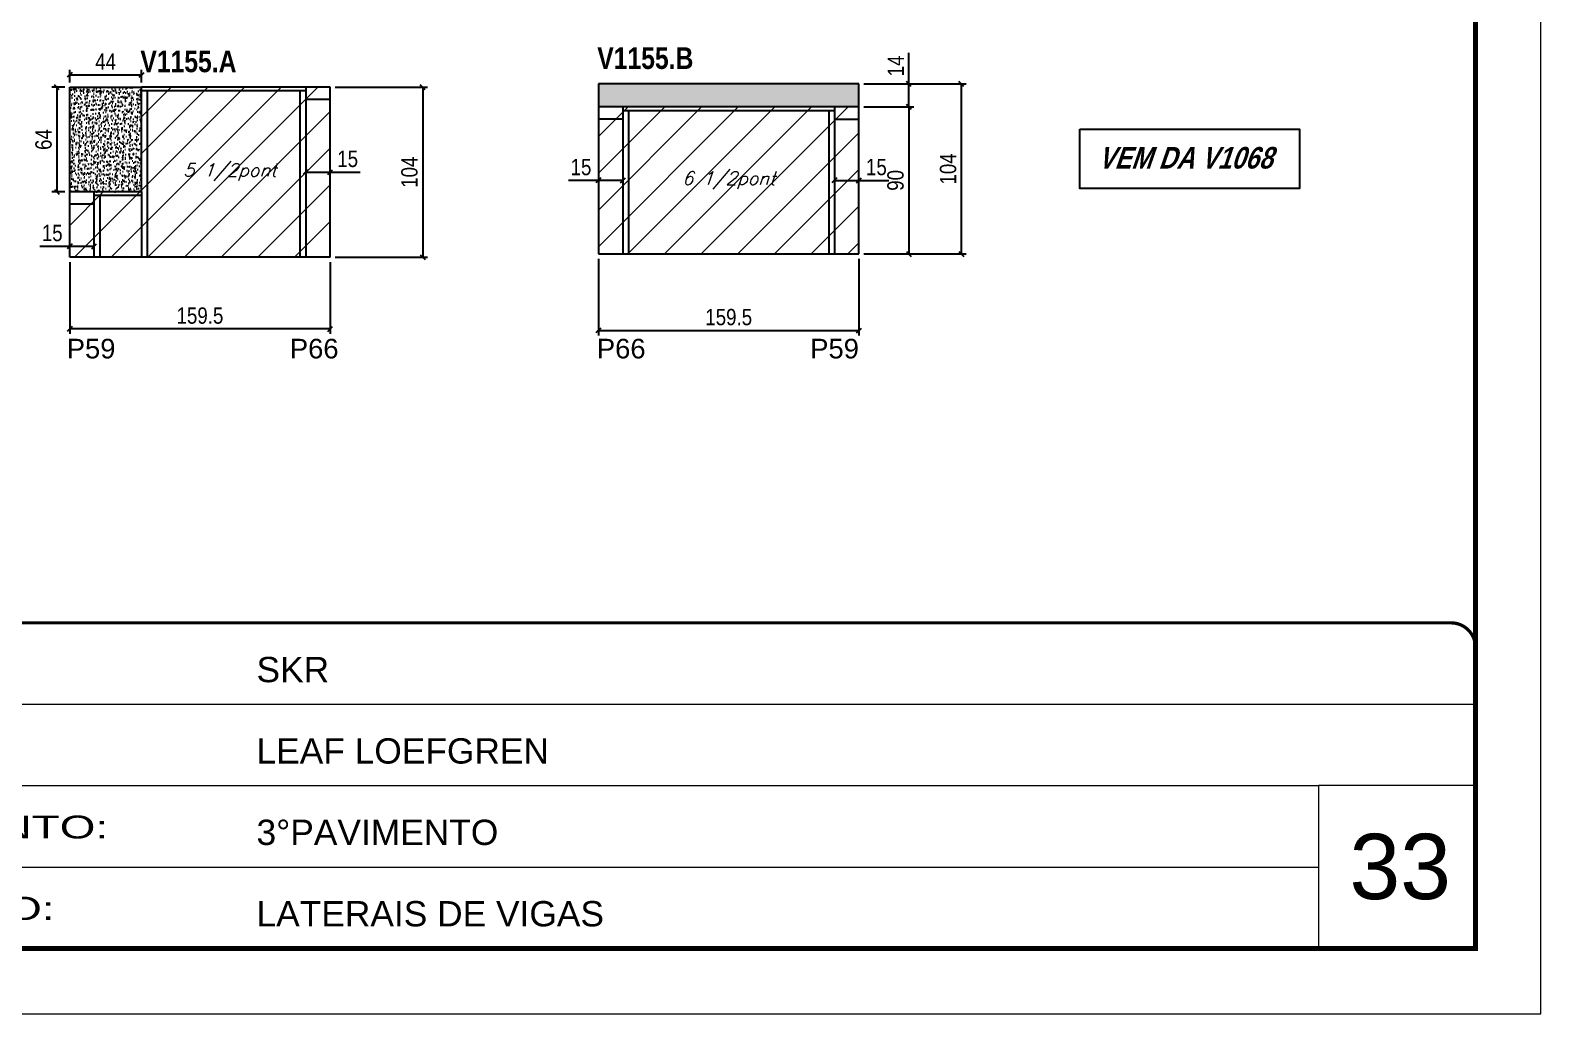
# Model space of a CAD drawing. Extents: x 3309 to 9563, y -2522 to 14608.
# Drawn here: x 3870 to 4794, y 4369 to 4971 of the extents above; entities that cross this region are included whole.
import ezdxf

# ---------------------------------------------------------------- set-up
doc = ezdxf.new("R2010")
doc.units = 0
doc.linetypes.add('CONTINUO', pattern=[0])
doc.linetypes.add('DASHED', pattern=[0.75, 0.5, -0.25])
for name, color, linetype in [('5', 5, 'Continuous'), ('COTA', 241, 'Continuous'), ('NOMENCLATURA', 7, 'Continuous'), ('Painéis', 200, 'Continuous'), ('SARR_2.2x7', 40, 'Continuous'), ('SARR_3.5x7', 81, 'Continuous'), ('texto', 7, 'Continuous')]:
    doc.layers.add(name, color=color, linetype=linetype)
for name, color, linetype, lineweight in [('CARIMBO', 255, 'Continuous', 9), ('Folhas', 255, 'Continuous', 9), ('Hachura', 251, 'Continuous', 9), ('SARRAFO DE PRESSAO', 251, 'DASHED', 9)]:
    doc.layers.add(name, color=color, linetype=linetype, lineweight=lineweight)
doc.styles.add('ARIAL', font='arial.ttf')
doc.styles.add('COTA TECNICA', font='techl___.ttf', dxfattribs={"height": 10})
doc.styles.add('Romans', font='romans.shx')
doc.styles.get("Standard").update_dxf_attribs({"font": 'arial.ttf'})
doc.styles.add('TECNICA', font='techb___.ttf', dxfattribs={"height": 10})
doc.styles.add('Tecnologia', font='')
doc.styles.get('Tecnologia').set_extended_font_data('Forgotten Futurist')
doc.dimstyles.new('PAINEL', dxfattribs={"dimtxt": 10, "dimasz": 3, "dimexe": 3, "dimexo": 3, "dimgap": 3, "dimtad": 1, "dimdec": 1, "dimzin": 12, "dimdsep": 46, "dimtxsty": 'COTA TECNICA', "dimblk1": 'OBLIQUE', "dimblk2": 'OBLIQUE', "dimsah": 1, "dimcen": 0.9, "dimclrd": 4, "dimclre": 4, "dimclrt": 240, "dimadec": 1, "dimazin": 3, "dimtfac": 1, "dimtdec": 1, "dimtmove": 0, "dimatfit": 3, "dimfxl": 1, "dimtolj": 1, "dimtzin": 12, "dimarcsym": 0})

# ---------------------------------------------------------------- blocks, each defined once
blk = doc.blocks.new('9999999999')
at = {"color": 30, "linetype": 'CONTINUO'}
for p, q in [((98564.56, 34379.64), (99583.98, 34379.64)), ((98564.56, 34329.83), (99487.98, 34329.83)), ((99583.98, 34329.83), (99487.98, 34329.83)), ((99487.98, 34329.83), (99487.98, 34230.21)), ((98564.56, 34280.02), (99487.98, 34280.02))]:
    blk.add_line(p, q, dxfattribs=at)
at = {"color": 30, "linetype": 'CONTINUO', "const_width": 2}
blk.add_lwpolyline([(99583.98, 34230.21), (99583.98, 34414.45, 0.414214), (99568.98, 34429.45), (98228.98, 34429.45, 0.414214), (98213.98, 34414.45), (98213.98, 34245.21, 0.414214), (98228.98, 34230.21), (99583.98, 34230.21)], format="xyb", dxfattribs=at)
at = {"layer": 'Folhas'}
blk.add_lwpolyline([(98138.98, 34190.21), (99623.98, 34190.21), (99623.98, 35240.21), (98138.98, 35240.21)], close=True, dxfattribs=at)
at = {"layer": 'Folhas', "color": 30, "const_width": 3}
blk.add_lwpolyline([(98213.98, 34230.21), (99583.98, 34230.21), (99583.98, 35200.21), (98213.98, 35200.21)], close=True, dxfattribs=at)
at = {"color": 7, "linetype": 'Continuous', "ltscale": 5, "style": 'ARIAL'}
for s, height, p in [('SKR', 15.483, (98837.68, 34393.13)), ('LEAF LOEFGREN', 15.4829, (98837.68, 34343.32)), ('3°PAVIMENTO', 15.4829, (98837.68, 34293.51)), ('LATERAIS DE VIGAS', 15.4829, (98837.68, 34243.7))]:
    blk.add_text(s, height=height, dxfattribs=at).set_placement(p)
at = {"layer": 'Folhas', "color": 7, "style": 'Tecnologia', "width": 1.5}
for s, p in [('PAVIMENTO:', (98573.65, 34297.5)), ('PROJETO:', (98573.65, 34247.69))]:
    blk.add_text(s, height=14, dxfattribs=at).set_placement(p)
blk = doc.blocks.new('_Oblique')
at = {"color": 0, "linetype": 'ByBlock', "lineweight": -2}
blk.add_line((-0.5, -0.5), (0.5, 0.5), dxfattribs=at)
blk = doc.blocks.new('*D1280')
at = {"layer": 'COTA', "color": 4, "linetype": 'ByBlock', "lineweight": -2, "transparency": 16777216}
for p, q in [((3893.69, 4829.27), (3893.69, 4785.33)), ((4053.19, 4829.27), (4053.19, 4785.33)), ((4053.19, 4788.33), (3893.69, 4788.33))]:
    blk.add_line(p, q, dxfattribs=at)
at = {"layer": 'Defpoints', "color": 0, "linetype": 'ByBlock', "transparency": 16777216}
for p in [(3893.69, 4832.27), (4053.19, 4832.27), (3893.69, 4788.33)]:
    blk.add_point(p, dxfattribs=at)
at = {"layer": 'COTA', "color": 4, "linetype": 'ByBlock', "lineweight": -2, "transparency": 16777216, "xscale": 3, "yscale": 3, "zscale": 3, "rotation": 180}
blk.add_blockref('_Oblique', (3893.69, 4788.33), dxfattribs=at)
at = {"layer": 'COTA', "color": 4, "linetype": 'ByBlock', "lineweight": -2, "transparency": 16777216, "xscale": 3, "yscale": 3, "zscale": 3}
blk.add_blockref('_Oblique', (4053.19, 4788.33), dxfattribs=at)
at = {"layer": 'COTA', "color": 240, "linetype": 'ByBlock', "transparency": 16777216, "insert": (3973.44, 4796.47), "char_height": 10, "attachment_point": 5, "style": 'COTA TECNICA'}
blk.add_mtext('\\A1;159.5', dxfattribs=at)
blk = doc.blocks.new('*D1271')
at = {"layer": 'COTA', "color": 4, "lineweight": -2, "transparency": 16777216}
for p, q in [((4056.19, 4936.27), (4112.84, 4936.27)), ((4109.84, 4936.27), (4109.84, 4832.27)), ((4056.19, 4832.27), (4112.84, 4832.27))]:
    blk.add_line(p, q, dxfattribs=at)
at = {"layer": 'Defpoints', "color": 0, "transparency": 16777216}
for p in [(4053.19, 4936.27), (4053.19, 4832.27), (4109.84, 4832.27)]:
    blk.add_point(p, dxfattribs=at)
at = {"layer": 'COTA', "color": 4, "lineweight": -2, "transparency": 16777216, "xscale": 3, "yscale": 3, "zscale": 3}
for p, rotation in [((4109.84, 4936.27), 90), ((4109.84, 4832.27), 270)]:
    blk.add_blockref('_Oblique', p, dxfattribs=dict(at, rotation=rotation))
at = {"layer": 'COTA', "color": 240, "transparency": 16777216, "insert": (4101.74, 4884.27), "char_height": 10, "attachment_point": 5, "rotation": 90, "style": 'COTA TECNICA'}
blk.add_mtext('\\A1;104', dxfattribs=at)
blk = doc.blocks.new('*D1272')
at = {"layer": 'COTA', "color": 4, "lineweight": -2, "transparency": 16777216}
for p, q in [((3890.69, 4936.27), (3882.82, 4936.27)), ((3885.82, 4936.27), (3885.82, 4872.27)), ((3890.69, 4872.27), (3882.82, 4872.27))]:
    blk.add_line(p, q, dxfattribs=at)
at = {"layer": 'Defpoints', "color": 0, "transparency": 16777216}
for p in [(3893.69, 4936.27), (3885.82, 4872.27), (3893.69, 4872.27)]:
    blk.add_point(p, dxfattribs=at)
at = {"layer": 'COTA', "color": 4, "lineweight": -2, "transparency": 16777216, "xscale": 3, "yscale": 3, "zscale": 3}
for p, rotation in [((3885.82, 4936.27), 90), ((3885.82, 4872.27), 270)]:
    blk.add_blockref('_Oblique', p, dxfattribs=dict(at, rotation=rotation))
at = {"layer": 'COTA', "color": 240, "transparency": 16777216, "insert": (3877.72, 4904.27), "char_height": 10, "attachment_point": 5, "rotation": 90, "style": 'COTA TECNICA'}
blk.add_mtext('\\A1;64', dxfattribs=at)
blk = doc.blocks.new('*D1273')
at = {"layer": 'COTA', "color": 4, "lineweight": -2, "transparency": 16777216}
for p, q in [((3893.69, 4939.27), (3893.69, 4946.88)), ((3893.69, 4943.88), (3937.69, 4943.88)), ((3937.69, 4939.27), (3937.69, 4946.88))]:
    blk.add_line(p, q, dxfattribs=at)
at = {"layer": 'Defpoints', "color": 0, "transparency": 16777216}
for p in [(3937.69, 4943.88), (3893.69, 4936.27), (3937.69, 4936.27)]:
    blk.add_point(p, dxfattribs=at)
at = {"layer": 'COTA', "color": 4, "lineweight": -2, "transparency": 16777216, "xscale": 3, "yscale": 3, "zscale": 3, "rotation": 180}
blk.add_blockref('_Oblique', (3893.69, 4943.88), dxfattribs=at)
at = {"layer": 'COTA', "color": 4, "lineweight": -2, "transparency": 16777216, "xscale": 3, "yscale": 3, "zscale": 3}
blk.add_blockref('_Oblique', (3937.69, 4943.88), dxfattribs=at)
at = {"layer": 'COTA', "color": 240, "transparency": 16777216, "insert": (3915.69, 4951.96), "char_height": 10, "attachment_point": 5, "style": 'COTA TECNICA'}
blk.add_mtext('\\A1;44', dxfattribs=at)
blk = doc.blocks.new('*D1274')
at = {"layer": 'COTA', "color": 4, "lineweight": -2, "transparency": 16777216}
for p, q in [((4038.19, 4884.27), (4053.19, 4884.27)), ((4053.19, 4884.27), (4071.56, 4884.27))]:
    blk.add_line(p, q, dxfattribs=at)
at = {"layer": 'Defpoints', "color": 0, "transparency": 16777216}
for p in [(4038.19, 4884.27, 0), (4053.19, 4884.27, 0), (4053.19, 4884.27)]:
    blk.add_point(p, dxfattribs=at)
at = {"layer": 'COTA', "color": 4, "lineweight": -2, "transparency": 16777216, "xscale": 3, "yscale": 3, "zscale": 3, "rotation": 180}
blk.add_blockref('_Oblique', (4038.19, 4884.27), dxfattribs=at)
at = {"layer": 'COTA', "color": 4, "lineweight": -2, "transparency": 16777216, "xscale": 3, "yscale": 3, "zscale": 3}
blk.add_blockref('_Oblique', (4053.19, 4884.27), dxfattribs=at)
at = {"layer": 'COTA', "color": 240, "transparency": 16777216, "insert": (4063.87, 4892.38), "char_height": 10, "attachment_point": 5, "style": 'COTA TECNICA'}
blk.add_mtext('\\A1;15', dxfattribs=at)
blk = doc.blocks.new('*D1265')
at = {"layer": 'COTA', "color": 4, "lineweight": -2, "transparency": 16777216}
for p, q in [((3893.69, 4838.9), (3875.32, 4838.9)), ((3908.69, 4838.9), (3893.69, 4838.9))]:
    blk.add_line(p, q, dxfattribs=at)
at = {"layer": 'Defpoints', "color": 0, "transparency": 16777216}
for p in [(3893.69, 4838.9, 0), (3893.69, 4838.9), (3908.69, 4838.9, 0)]:
    blk.add_point(p, dxfattribs=at)
at = {"layer": 'COTA', "color": 4, "lineweight": -2, "transparency": 16777216, "xscale": 3, "yscale": 3, "zscale": 3, "rotation": 180}
blk.add_blockref('_Oblique', (3893.69, 4838.9), dxfattribs=at)
at = {"layer": 'COTA', "color": 4, "lineweight": -2, "transparency": 16777216, "xscale": 3, "yscale": 3, "zscale": 3}
blk.add_blockref('_Oblique', (3908.69, 4838.9), dxfattribs=at)
at = {"layer": 'COTA', "color": 240, "transparency": 16777216, "insert": (3883, 4847.01), "char_height": 10, "attachment_point": 5, "style": 'COTA TECNICA'}
blk.add_mtext('\\A1;15', dxfattribs=at)
blk = doc.blocks.new('*D1275')
at = {"layer": 'COTA', "color": 4, "lineweight": -2, "transparency": 16777216}
for p, q in [((4217.41, 4831.27), (4217.41, 4784.41)), ((4376.91, 4831.27), (4376.91, 4784.41)), ((4217.41, 4787.41), (4376.91, 4787.41))]:
    blk.add_line(p, q, dxfattribs=at)
at = {"layer": 'Defpoints', "color": 0, "transparency": 16777216}
for p in [(4217.41, 4834.27), (4376.91, 4834.27), (4376.91, 4787.41)]:
    blk.add_point(p, dxfattribs=at)
at = {"layer": 'COTA', "color": 4, "lineweight": -2, "transparency": 16777216, "xscale": 3, "yscale": 3, "zscale": 3, "rotation": 180}
blk.add_blockref('_Oblique', (4217.41, 4787.41), dxfattribs=at)
at = {"layer": 'COTA', "color": 4, "lineweight": -2, "transparency": 16777216, "xscale": 3, "yscale": 3, "zscale": 3}
blk.add_blockref('_Oblique', (4376.91, 4787.41), dxfattribs=at)
at = {"layer": 'COTA', "color": 240, "transparency": 16777216, "insert": (4297.16, 4795.54), "char_height": 10, "attachment_point": 5, "style": 'COTA TECNICA'}
blk.add_mtext('\\A1;159.5', dxfattribs=at)
blk = doc.blocks.new('*D1276')
at = {"layer": 'COTA', "color": 4, "lineweight": -2, "transparency": 16777216}
for p, q in [((4379.91, 4924.27), (4410.47, 4924.27)), ((4407.47, 4924.27), (4407.47, 4834.27)), ((4379.91, 4834.27), (4410.47, 4834.27))]:
    blk.add_line(p, q, dxfattribs=at)
at = {"layer": 'Defpoints', "color": 0, "transparency": 16777216}
for p in [(4376.91, 4924.27, 0), (4376.91, 4834.27, 0), (4407.47, 4834.27)]:
    blk.add_point(p, dxfattribs=at)
at = {"layer": 'COTA', "color": 4, "lineweight": -2, "transparency": 16777216, "xscale": 3, "yscale": 3, "zscale": 3}
for p, rotation in [((4407.47, 4924.27), 90), ((4407.47, 4834.27), 270)]:
    blk.add_blockref('_Oblique', p, dxfattribs=dict(at, rotation=rotation))
at = {"layer": 'COTA', "color": 240, "transparency": 16777216, "insert": (4399.34, 4879.27), "char_height": 10, "attachment_point": 5, "rotation": 90, "style": 'COTA TECNICA'}
blk.add_mtext('\\A1;90', dxfattribs=at)
blk = doc.blocks.new('*D1277')
at = {"layer": 'COTA', "color": 4, "lineweight": -2, "transparency": 16777216}
for p, q in [((4407.47, 4938.27), (4407.47, 4957.39)), ((4379.91, 4938.27), (4410.47, 4938.27)), ((4407.47, 4924.27), (4407.47, 4938.27)), ((4379.91, 4924.27), (4410.47, 4924.27))]:
    blk.add_line(p, q, dxfattribs=at)
at = {"layer": 'Defpoints', "color": 0, "transparency": 16777216}
for p in [(4376.91, 4938.27, 0), (4407.47, 4938.27), (4376.91, 4924.27, 0)]:
    blk.add_point(p, dxfattribs=at)
at = {"layer": 'COTA', "color": 4, "lineweight": -2, "transparency": 16777216, "xscale": 3, "yscale": 3, "zscale": 3}
for p, rotation in [((4407.47, 4938.27), 90), ((4407.47, 4924.27), 270)]:
    blk.add_blockref('_Oblique', p, dxfattribs=dict(at, rotation=rotation))
at = {"layer": 'COTA', "color": 240, "transparency": 16777216, "insert": (4399.4, 4949.33), "char_height": 10, "attachment_point": 5, "rotation": 90, "style": 'COTA TECNICA'}
blk.add_mtext('\\A1;14', dxfattribs=at)
blk = doc.blocks.new('*D1278')
at = {"layer": 'COTA', "color": 4, "lineweight": -2, "transparency": 16777216}
for p, q in [((4379.91, 4938.27), (4442.61, 4938.27)), ((4439.61, 4834.27), (4439.61, 4938.27)), ((4379.91, 4834.27), (4442.61, 4834.27))]:
    blk.add_line(p, q, dxfattribs=at)
at = {"layer": 'Defpoints', "color": 0, "transparency": 16777216}
for p in [(4376.91, 4938.27, 0), (4439.61, 4938.27), (4376.91, 4834.27, 0)]:
    blk.add_point(p, dxfattribs=at)
at = {"layer": 'COTA', "color": 4, "lineweight": -2, "transparency": 16777216, "xscale": 3, "yscale": 3, "zscale": 3}
for p, rotation in [((4439.61, 4938.27), 90), ((4439.61, 4834.27), 270)]:
    blk.add_blockref('_Oblique', p, dxfattribs=dict(at, rotation=rotation))
at = {"layer": 'COTA', "color": 240, "transparency": 16777216, "insert": (4431.51, 4886.27), "char_height": 10, "attachment_point": 5, "rotation": 90, "style": 'COTA TECNICA'}
blk.add_mtext('\\A1;104', dxfattribs=at)
blk = doc.blocks.new('*D1281')
at = {"layer": 'COTA', "color": 4, "lineweight": -2, "transparency": 16777216}
for p, q in [((4217.41, 4879.27), (4199.04, 4879.27)), ((4232.41, 4879.27), (4217.41, 4879.27))]:
    blk.add_line(p, q, dxfattribs=at)
at = {"layer": 'Defpoints', "color": 0, "transparency": 16777216}
for p in [(4217.41, 4879.27, 0), (4217.41, 4879.27), (4232.41, 4879.27, 0)]:
    blk.add_point(p, dxfattribs=at)
at = {"layer": 'COTA', "color": 4, "lineweight": -2, "transparency": 16777216, "xscale": 3, "yscale": 3, "zscale": 3, "rotation": 180}
blk.add_blockref('_Oblique', (4217.41, 4879.27), dxfattribs=at)
at = {"layer": 'COTA', "color": 4, "lineweight": -2, "transparency": 16777216, "xscale": 3, "yscale": 3, "zscale": 3}
blk.add_blockref('_Oblique', (4232.41, 4879.27), dxfattribs=at)
at = {"layer": 'COTA', "color": 240, "transparency": 16777216, "insert": (4206.73, 4887.38), "char_height": 10, "attachment_point": 5, "style": 'COTA TECNICA'}
blk.add_mtext('\\A1;15', dxfattribs=at)
blk = doc.blocks.new('*D1270')
at = {"layer": 'COTA', "color": 4, "lineweight": -2, "transparency": 16777216}
for p, q in [((4361.91, 4879.27), (4376.91, 4879.27)), ((4376.91, 4879.27), (4395.28, 4879.27))]:
    blk.add_line(p, q, dxfattribs=at)
at = {"layer": 'Defpoints', "color": 0, "transparency": 16777216}
for p in [(4361.91, 4879.27, 0), (4376.91, 4879.27, 0), (4376.91, 4879.27)]:
    blk.add_point(p, dxfattribs=at)
at = {"layer": 'COTA', "color": 4, "lineweight": -2, "transparency": 16777216, "xscale": 3, "yscale": 3, "zscale": 3, "rotation": 180}
blk.add_blockref('_Oblique', (4361.91, 4879.27), dxfattribs=at)
at = {"layer": 'COTA', "color": 4, "lineweight": -2, "transparency": 16777216, "xscale": 3, "yscale": 3, "zscale": 3}
blk.add_blockref('_Oblique', (4376.91, 4879.27), dxfattribs=at)
at = {"layer": 'COTA', "color": 240, "transparency": 16777216, "insert": (4387.6, 4887.38), "char_height": 10, "attachment_point": 5, "style": 'COTA TECNICA'}
blk.add_mtext('\\A1;15', dxfattribs=at)

msp = doc.modelspace()

# ---------------------------------------------------------------- hatches: boundary and pattern name
at = {"layer": 'COTA'}
h = msp.add_hatch(dxfattribs=at)
h.set_pattern_fill('AR-CONC', color=256, scale=0.03)
h.set_pattern_definition([(50, (-2880.5813, -2372.4913), (5.46554, -0.4781726), [0.5715, -6.2865]), (355, (-2880.5813, -2372.491), (-1.0573026, 5.7317054), [0.4572, -5.0292175]), (100.451445, (-2880.126, -2372.531), (4.4082374, 5.2535326), [0.4857003, -5.3427073]), (46.1842, (-2880.5813, -2370.967), (8.132371, -1.26127), [0.85725, -9.42975]), (96.63556, (-2879.904, -2371.072), (7.122124, 7.422784), [0.728551, -8.014068]), (351.18415, (-2880.581, -2370.967), (7.122124, 7.422784), [0.685799, -7.543792]), (21, (-2879.8193, -2371.3483), (4.5484317, -3.067956), [0.5715, -6.2865]), (326, (-2879.8193, -2371.348), (1.854061, 5.525639), [0.4572, -5.0292]), (71.451445, (-2879.4403, -2371.604), (6.4024926, 2.457683), [0.4857003, -5.342698]), (37.5, (-2880.5813, -2372.4913), (0.0926581, 2.53665117), [0, -4.96824, 0, -5.1054, 0, -5.04825]), (7.5, (-2880.5813, -2372.4913), (2.0045899, 3.00541724), [0, -2.91084, 0, -4.85394, 0, -1.92405]), (327.5, (-2882.2806, -2372.4913), (4.06771786, -0.1718623), [0, -1.905, 0, -5.9436, 0, -7.8867]), (317.5, (-2883.0426, -2372.4913), (4.4438754, 0.7627947), [0, -2.4765, 0, -3.94716, 0, -5.6007])])
h.paths.add_polyline_path([(3893.69, 4872.27), (3937.69, 4872.27), (3937.69, 4936.27), (3893.69, 4936.27)])
h = msp.add_hatch(dxfattribs=at)
h.set_pattern_fill('AR-CONC', color=256, scale=0.03)
h.set_pattern_definition([(50, (-3183.5, -1173.537), (5.46554, -0.4781726), [0.5715, -6.2865]), (355, (-3183.5, -1173.537), (-1.0573026, 5.7317054), [0.4572, -5.0292175]), (100.451445, (-3183.0445, -1173.577), (4.4082374, 5.2535326), [0.4857003, -5.3427073]), (46.1842, (-3183.5, -1172.013), (8.132371, -1.26127), [0.85725, -9.42975]), (96.63556, (-3182.822, -1172.118), (7.122124, 7.422784), [0.728551, -8.014068]), (351.18415, (-3183.5, -1172.013), (7.122124, 7.422784), [0.685799, -7.543792]), (21, (-3182.738, -1172.394), (4.5484317, -3.067956), [0.5715, -6.2865]), (326, (-3182.738, -1172.394), (1.854061, 5.525639), [0.4572, -5.0292]), (71.451445, (-3182.359, -1172.65), (6.4024926, 2.457683), [0.4857003, -5.342698]), (37.5, (-3183.5, -1173.537), (0.0926581, 2.53665117), [0, -4.96824, 0, -5.1054, 0, -5.04825]), (7.5, (-3183.5, -1173.537), (2.0045899, 3.00541724), [0, -2.91084, 0, -4.85394, 0, -1.92405]), (327.5, (-3185.1993, -1173.537), (4.06771786, -0.1718623), [0, -1.905, 0, -5.9436, 0, -7.8867]), (317.5, (-3185.9613, -1173.537), (4.4438754, 0.7627947), [0, -2.4765, 0, -3.94716, 0, -5.6007])])
h.paths.add_polyline_path([(4217.41, 4938.27), (4217.41, 4924.27), (4376.91, 4924.27), (4376.91, 4938.27)])
at = {"layer": 'Hachura', "linetype": 'ByBlock'}
h = msp.add_hatch(dxfattribs=at)
h.set_pattern_fill('ANSI31', color=256, scale=5)
h.set_pattern_definition([(45, (-1585, 1.657), (-11.22532, 11.22532), [])])
h.paths.add_polyline_path([(4053.19, 4936.27), (3937.69, 4936.27), (3937.69, 4872.27), (3893.69, 4872.27), (3893.69, 4832.27), (4053.19, 4832.27)])
h.paths.add_polyline_path([(4376.91, 4834.27), (4376.91, 4924.27), (4217.41, 4924.27), (4217.41, 4834.27)])

# ---------------------------------------------------------------- linework, layer by layer
at = {"layer": 'COTA'}
for p, q in [((3893.69, 4872.27, 0), (3893.69, 4936.27, 0)), ((3893.69, 4936.27, 0), (3937.69, 4936.27, 0)), ((4376.91, 4938.27, 0), (4217.41, 4938.27, 0)), ((4217.41, 4938.27, 0), (4217.41, 4924.27, 0)), ((4376.91, 4924.27, 0), (4376.91, 4938.27, 0))]:
    msp.add_line(p, q, dxfattribs=at)
at = {"layer": 'NOMENCLATURA'}
msp.add_lwpolyline([(4512.17, 4910.66), (4646.71, 4910.66), (4646.71, 4874.2), (4512.17, 4874.2)], close=True, dxfattribs=at)
at = {"layer": 'Painéis', "linetype": 'ByBlock'}
for p, q in [((4053.19, 4936.27, 0), (3937.69, 4936.27, 0)), ((3937.69, 4872.27, 0), (3937.69, 4936.27, 0)), ((4053.19, 4832.27, 0), (4053.19, 4936.27, 0)), ((4376.91, 4924.27, 0), (4217.41, 4924.27, 0)), ((4217.41, 4924.27, 0), (4217.41, 4834.27, 0)), ((4376.91, 4834.27, 0), (4376.91, 4924.27, 0)), ((3893.69, 4832.27, 0), (3893.69, 4872.27, 0)), ((3937.69, 4872.27, 0), (3893.69, 4872.27, 0)), ((4053.19, 4832.27, 0), (3893.69, 4832.27, 0)), ((4217.41, 4834.27, 0), (4376.91, 4834.27, 0))]:
    msp.add_line(p, q, dxfattribs=at)
at = {"layer": 'SARR_2.2x7', "linetype": 'Continuous'}
for p, q in [((4038.19, 4934.07, 0), (3937.69, 4934.07, 0)), ((4053.19, 4928.77, 0), (4038.19, 4928.77, 0)), ((4232.41, 4922.07, 0), (4361.91, 4922.07, 0)), ((4232.41, 4916.77, 0), (4217.41, 4916.77, 0)), ((4361.91, 4916.77, 0), (4376.91, 4916.77, 0)), ((3908.69, 4864.77, 0), (3893.69, 4864.77, 0)), ((3937.69, 4870.07, 0), (3908.69, 4870.07, 0))]:
    msp.add_line(p, q, dxfattribs=at)
at = {"layer": 'SARR_3.5x7'}
for p, q in [((3941.19, 4934.07, 0), (3941.19, 4832.27, 0)), ((4034.69, 4934.07, 0), (4034.69, 4832.27, 0)), ((4038.19, 4936.27, 0), (4038.19, 4832.27, 0)), ((4232.41, 4924.27, 0), (4232.41, 4834.27, 0)), ((4235.91, 4922.07, 0), (4235.91, 4834.27, 0)), ((4358.41, 4922.07, 0), (4358.41, 4834.27, 0)), ((4361.91, 4924.27, 0), (4361.91, 4834.27, 0)), ((3908.69, 4832.27, 0), (3908.69, 4872.27, 0)), ((3912.19, 4870.07, 0), (3912.19, 4832.27, 0)), ((3937.69, 4872.27, 0), (3937.69, 4832.27, 0))]:
    msp.add_line(p, q, dxfattribs=at)

# ---------------------------------------------------------------- block references
at = {"layer": 'SARRAFO DE PRESSAO', "color": 6, "linetype": 'ByBlock'}
msp.add_blockref('9999999999', (-94829.61, -29820.95), dxfattribs=at)

# ---------------------------------------------------------------- texts
at = {"layer": '5', "linetype": 'Continuous'}
for s, p in [('P59', (3891.89, 4770.32, 0)), ('P66', (4028.48, 4770.32, 0)), ('P66', (4216.45, 4770.32, 0)), ('P59', (4347.08, 4770.32, 0))]:
    msp.add_text(s, height=12, rotation=0.00004, dxfattribs=at).set_placement(p)
at = {"layer": 'CARIMBO', "style": 'ARIAL'}
msp.add_text('33', height=40, dxfattribs=at).set_placement((4677.23, 4439.4))
at = {"layer": 'NOMENCLATURA', "style": 'TECNICA'}
for s, p in [('V1155.A', (3936.96, 4945.46, 0)), ('V1155.B', (4216.69, 4947.46, 0))]:
    msp.add_text(s, height=13.2, dxfattribs=at).set_placement(p)
at = {"layer": 'NOMENCLATURA', "insert": (4576.61, 4899.69, 0), "char_height": 13.2, "width": 300.2766, "attachment_point": 2, "style": 'TECNICA'}
msp.add_mtext('{\\Q19;VEM DA V1068}', dxfattribs=at)
at = {"layer": 'texto', "color": 2, "char_height": 8, "attachment_point": 5, "style": 'Romans'}
for s, insert in [('{\\Q19;\\C256;5 1/2pont}', (3991.69, 4884.27, 0)), ('{\\Q19;\\C256;6 1/2pont}', (4297.16, 4879.27, 0))]:
    msp.add_mtext(s, dxfattribs=dict(at, insert=insert))

# ---------------------------------------------------------------- dimensions: what is measured, and where the dimension line sits
at = {"layer": 'COTA'}
for base, p1, p2, picture, middle in [((3937.69, 4943.88, 0), (3893.69, 4936.27, 0), (3937.69, 4936.27, 0), '*D1273', (3915.69, 4951.96, 0)), ((4053.19, 4884.27), (4038.19, 4884.27, 0), (4053.19, 4884.27, 0), '*D1274', (4063.87, 4892.38)), ((4217.41, 4879.27), (4232.41, 4879.27, 0), (4217.41, 4879.27, 0), '*D1281', (4206.73, 4887.38)), ((3893.69, 4838.9), (3908.69, 4838.9, 0), (3893.69, 4838.9, 0), '*D1265', (3883, 4847.01))]:
    dim = msp.add_linear_dim(base=base, p1=p1, p2=p2, dimstyle='PAINEL', dxfattribs=at)
    dim.commit()
    dim.dimension.update_dxf_attribs({"geometry": picture, "text_midpoint": middle})
for base, p1, p2, angle, picture, middle in [((4407.47, 4938.27), (4376.91, 4924.27, 0), (4376.91, 4938.27, 0), 90, '*D1277', (4399.4, 4949.33)), ((4439.61, 4938.27), (4376.91, 4834.27, 0), (4376.91, 4938.27, 0), 90, '*D1278', (4431.51, 4886.27)), ((3885.82, 4872.27, 0), (3893.69, 4936.27, 0), (3893.69, 4872.27, 0), 90, '*D1272', (3877.72, 4904.27, 0)), ((4109.84, 4832.27, 0), (4053.19, 4936.27, 0), (4053.19, 4832.27, 0), 90, '*D1271', (4101.74, 4884.27, 0)), ((4407.47, 4834.27), (4376.91, 4924.27, 0), (4376.91, 4834.27, 0), 90, '*D1276', (4399.34, 4879.27)), ((4376.91, 4879.27), (4361.91, 4879.27, 0), (4376.91, 4879.27, 0), 180, '*D1270', (4387.6, 4887.38)), ((4376.91, 4787.41, 0), (4217.41, 4834.27, 0), (4376.91, 4834.27, 0), 180, '*D1275', (4297.16, 4795.54, 0))]:
    dim = msp.add_linear_dim(base=base, p1=p1, p2=p2, angle=angle, dimstyle='PAINEL', dxfattribs=at)
    dim.commit()
    dim.dimension.update_dxf_attribs({"geometry": picture, "text_midpoint": middle})
at = {"layer": 'COTA', "linetype": 'ByBlock'}
dim = msp.add_linear_dim(base=(3893.69, 4788.33, 0), p1=(4053.19, 4832.27, 0), p2=(3893.69, 4832.27, 0), angle=180, dimstyle='PAINEL', dxfattribs=at)
dim.commit()
dim.dimension.update_dxf_attribs({"geometry": '*D1280', "text_midpoint": (3973.44, 4796.47, 0)})

doc.saveas('drawing.dxf')
